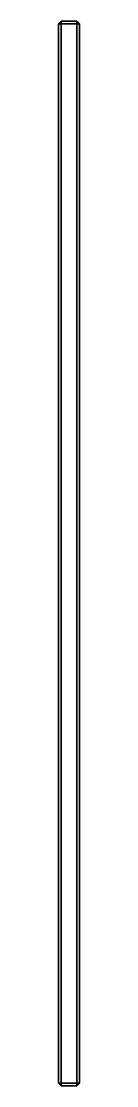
# Model space of a CAD drawing. Header units: millimetres. Extents: x -28 to -20, y 14 to 424.
import ezdxf

# ---------------------------------------------------------------- set-up
doc = ezdxf.new("R2010")
doc.units = ezdxf.units.MM
doc.layers.add('Layer1', color=4, linetype='Continuous')

msp = doc.modelspace()

# ---------------------------------------------------------------- linework, layer by layer
at = {"layer": 'Layer1'}
for points in [[(-28.22, 422.62, 54.23), (-27.24, 422.62, 53.21), (-27.22, 423.62, 54.23)], [(-28.22, 422.62, 147.23), (-27.22, 423.62, 147.23), (-27.22, 422.61, 148.23)], [(-28.22, 422.62, 147.23), (-27.22, 423.62, 147.23), (-27.22, 423.62, 54.23), (-28.22, 422.62, 54.23)], [(-28.22, 422.62, 54.23), (-27.24, 422.62, 53.21), (-27.22, 14.62, 53.23), (-28.22, 14.62, 54.23)], [(-28.22, 14.62, 54.23), (-28.22, 422.62, 54.23), (-28.22, 422.62, 147.23), (-28.22, 14.62, 147.23)], [(-28.22, 14.62, 147.23), (-27.22, 14.62, 148.23), (-27.22, 422.61, 148.23), (-28.22, 422.62, 147.23)], [(-27.22, 423.62, 54.23), (-27.24, 422.62, 53.21), (-21.22, 422.62, 53.23), (-21.22, 423.62, 54.23)], [(-27.22, 14.62, 53.23), (-21.22, 14.62, 53.23), (-21.22, 422.62, 53.23), (-27.24, 422.62, 53.21)], [(-27.22, 422.62, 148.23), (-27.22, 423.62, 147.23), (-21.22, 423.62, 147.23), (-21.22, 422.62, 148.23)], [(-27.22, 423.62, 54.23), (-21.22, 423.62, 54.23), (-21.22, 423.62, 147.23), (-27.22, 423.62, 147.23)], [(-27.22, 422.61, 148.23), (-21.22, 422.62, 148.23), (-21.22, 14.62, 148.23), (-27.22, 14.62, 148.23)], [(-20.22, 422.62, 54.23), (-21.22, 423.62, 54.23), (-21.22, 422.62, 53.23)], [(-21.22, 423.62, 54.23), (-20.22, 422.62, 54.23), (-20.22, 422.62, 147.23), (-21.22, 423.62, 147.23)], [(-21.22, 423.62, 147.23), (-20.22, 422.62, 147.23), (-21.22, 422.62, 148.23)], [(-21.22, 423.62, 54.23), (-20.22, 422.62, 54.23), (-21.22, 422.62, 53.23)], [(-21.22, 422.61, 148.23), (-20.22, 422.62, 147.23), (-20.22, 14.62, 147.23), (-21.22, 14.62, 148.23)], [(-20.22, 422.62, 54.23), (-21.22, 422.62, 53.23), (-21.22, 14.62, 53.23), (-20.22, 14.62, 54.23)], [(-20.22, 14.62, 147.23), (-20.22, 14.62, 54.23), (-20.22, 422.62, 54.23), (-20.22, 422.62, 147.24)], [(-27.22, 14.62, 148.23), (-28.22, 14.62, 147.23), (-27.22, 13.62, 147.23)], [(-27.22, 13.62, 147.23), (-28.22, 14.62, 147.23), (-28.22, 14.62, 54.23), (-27.22, 13.62, 54.23)], [(-28.22, 14.62, 54.23), (-27.22, 13.62, 54.23), (-27.22, 14.62, 53.23)], [(-21.22, 13.62, 147.23), (-27.22, 13.62, 147.23), (-27.22, 14.62, 148.23), (-21.22, 14.62, 148.23)], [(-21.22, 13.62, 54.23), (-21.22, 14.62, 53.23), (-27.22, 14.62, 53.23), (-27.22, 13.62, 54.23)], [(-21.22, 13.62, 54.23), (-27.22, 13.62, 54.23), (-27.22, 13.62, 147.23), (-21.22, 13.62, 147.23)], [(-20.22, 14.62, 147.23), (-21.22, 13.62, 147.23), (-21.22, 14.62, 148.23)], [(-20.22, 14.62, 54.23), (-21.22, 13.62, 54.23), (-21.22, 14.62, 53.23)], [(-20.22, 14.62, 147.23), (-21.22, 13.62, 147.23), (-21.22, 13.62, 54.23), (-20.22, 14.62, 54.23)]]:
    msp.add_3dface(points, dxfattribs=at)

doc.saveas('drawing.dxf')
